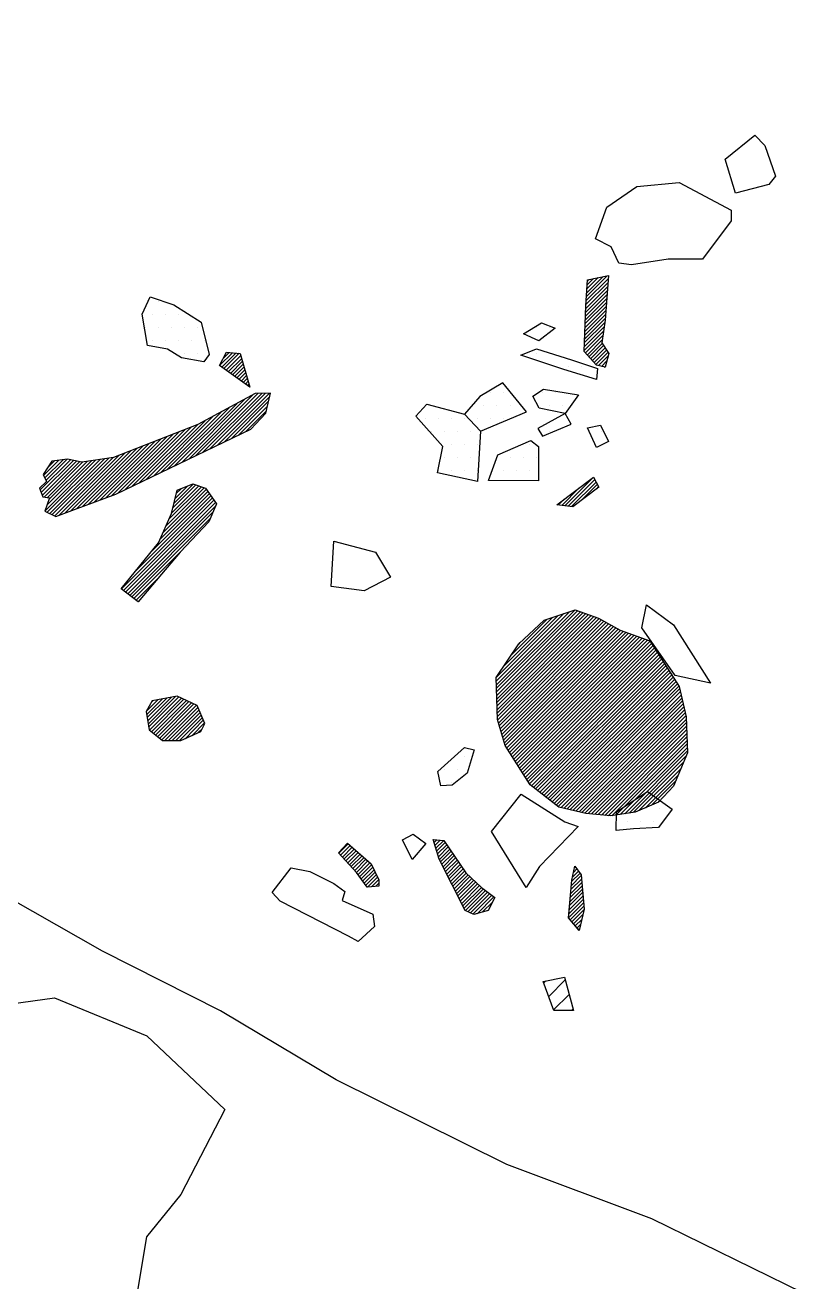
# Model space of a CAD drawing. Header units: metres. Extents: x -9.01 to -4.89, y -17.74 to -14.06.
# Drawn here: x -7.06 to -6.312, y -16.43 to -15.222 of the extents above; entities that cross this region are included whole.
import ezdxf

# ---------------------------------------------------------------- set-up
doc = ezdxf.new("R2010")
doc.units = ezdxf.units.M
doc.header["$LTSCALE"] = 25
doc.header["$MEASUREMENT"] = 0
doc.layers.get('0').update_dxf_attribs({"linetype": 'CONTINUOUS'})
for name, color, linetype in [('BEFUND', 1, 'CONTINUOUS'), ('FEUER', 1, 'CONTINUOUS'), ('KNOCHEN', 2, 'CONTINUOUS'), ('KNOCHENSCHRAFF', 2, 'CONTINUOUS'), ('STEINE', 4, 'CONTINUOUS'), ('STEINESCHRAFF', 4, 'CONTINUOUS')]:
    doc.layers.add(name, color=color, linetype=linetype)

# ---------------------------------------------------------------- blocks, each defined once
blk = doc.blocks.new('*X4')
at = {"color": 0}
for p, q in [((-687.29, -1554.91), (-686.06, -1553.68)), ((-687.08, -1555.06), (-685.73, -1553.7)), ((-686.92, -1554.19), (-686.38, -1553.65)), ((-686.88, -1555.2), (-685.4, -1553.72)), ((-686.67, -1555.35), (-685.25, -1553.93)), ((-686.47, -1555.5), (-685.17, -1554.21)), ((-686.26, -1555.65), (-685.09, -1554.48)), ((-686.05, -1555.8), (-685.02, -1554.76)), ((-685.85, -1555.94), (-684.94, -1555.03)), ((-685.64, -1556.09), (-684.86, -1555.31)), ((-685.44, -1556.24), (-684.78, -1555.58)), ((-685.23, -1556.39), (-684.7, -1555.86)), ((-685.02, -1556.53), (-684.63, -1556.14)), ((-684.82, -1556.68), (-684.55, -1556.41)), ((-684.61, -1556.83), (-684.47, -1556.69)), ((-684.41, -1556.98), (-684.39, -1556.96)), ((-690.94, -1564.22), (-684.86, -1558.13)), ((-690.26, -1563.89), (-684.09, -1557.72)), ((-689.58, -1563.56), (-683.61, -1557.59)), ((-688.9, -1563.24), (-683.24, -1557.58)), ((-688.22, -1562.91), (-682.88, -1557.57)), ((-687.54, -1562.59), (-682.51, -1557.56)), ((-686.86, -1562.26), (-682.47, -1557.87)), ((-686.18, -1561.93), (-682.58, -1558.33)), ((-692.98, -1565.2), (-687.15, -1559.37)), ((-692.3, -1564.87), (-686.39, -1558.96)), ((-691.62, -1564.54), (-685.62, -1558.55)), ((-685.5, -1561.61), (-682.69, -1558.79)), ((-684.82, -1561.28), (-682.8, -1559.26)), ((-695.02, -1566.17), (-689.43, -1560.59)), ((-694.34, -1565.85), (-688.69, -1560.2)), ((-693.66, -1565.52), (-687.92, -1559.78)), ((-698.79, -1567.82), (-692.92, -1561.95)), ((-698.22, -1567.61), (-692.34, -1561.73)), ((-697.66, -1567.4), (-691.76, -1561.5)), ((-697.06, -1567.15), (-691.18, -1561.27)), ((-696.38, -1566.83), (-690.6, -1561.04)), ((-695.7, -1566.5), (-690.02, -1560.82)), ((-701.61, -1568.87), (-695.82, -1563.09)), ((-701.04, -1568.66), (-695.24, -1562.86)), ((-700.48, -1568.45), (-694.66, -1562.64)), ((-699.91, -1568.24), (-694.08, -1562.41)), ((-699.35, -1568.03), (-693.5, -1562.18)), ((-704.55, -1566.86), (-701.64, -1563.96)), ((-704.45, -1567.12), (-701.35, -1564.02)), ((-704.35, -1567.38), (-701.06, -1564.08)), ((-704.21, -1565.47), (-702.75, -1564.01)), ((-704.16, -1567.54), (-700.77, -1564.15)), ((-704.1, -1565.71), (-702.34, -1563.95)), ((-704.09, -1568.89), (-699.21, -1564)), ((-703.99, -1565.95), (-701.94, -1563.9)), ((-703.9, -1568.33), (-699.62, -1564.06)), ((-703.86, -1569.01), (-698.79, -1563.94)), ((-703.86, -1564.77), (-703.16, -1564.06)), ((-703.85, -1567.59), (-700.46, -1564.19)), ((-703.7, -1567.78), (-700.04, -1564.12)), ((-703.62, -1569.12), (-698.37, -1563.87)), ((-703.38, -1569.23), (-697.96, -1563.81)), ((-703.14, -1569.35), (-697.54, -1563.75)), ((-702.73, -1569.29), (-696.99, -1563.55)), ((-702.17, -1569.08), (-696.4, -1563.32)), ((-692.75, -1570.97), (-688.57, -1566.8)), ((-692.46, -1570.33), (-688.77, -1566.64)), ((-692.16, -1569.68), (-689.04, -1566.56)), ((-691.9, -1569.06), (-689.3, -1566.47)), ((-691.78, -1568.59), (-689.57, -1566.38)), ((-691.66, -1568.12), (-689.83, -1566.29)), ((-691.55, -1567.65), (-690.38, -1566.48)), ((-691.43, -1567.18), (-690.98, -1566.74)), ((-696.74, -1576.38), (-687.99, -1567.63)), ((-696.54, -1576.53), (-687.84, -1567.84)), ((-695.36, -1574.64), (-688.14, -1567.42)), ((-693.92, -1572.85), (-688.28, -1567.21)), ((-693.04, -1571.62), (-688.43, -1567.01)), ((-696.34, -1576.68), (-687.7, -1568.05)), ((-696.13, -1576.84), (-687.64, -1568.34)), ((-695.93, -1576.99), (-687.92, -1568.97)), ((-695.73, -1577.14), (-688.19, -1569.6)), ((-695.53, -1577.29), (-691.11, -1572.87)), ((-695.33, -1577.44), (-693.12, -1575.24)), ((-695.12, -1577.59), (-695.04, -1577.51)), ((-694.3, -1588.43), (-692.8, -1586.94)), ((-694.3, -1588.09), (-693.24, -1587.03)), ((-694.25, -1588.74), (-692.37, -1586.86)), ((-694.21, -1589.05), (-691.93, -1586.77)), ((-694.16, -1589.36), (-691.49, -1586.69)), ((-694.12, -1589.67), (-691.2, -1586.75)), ((-694.05, -1589.96), (-690.96, -1586.87)), ((-693.87, -1587.3), (-693.68, -1587.11)), ((-693.85, -1590.11), (-690.72, -1586.98)), ((-693.66, -1590.27), (-690.48, -1587.09)), ((-693.46, -1590.43), (-690.24, -1587.21)), ((-693.26, -1590.58), (-690, -1587.32)), ((-693.07, -1590.74), (-689.76, -1587.43)), ((-692.87, -1590.9), (-689.52, -1587.55)), ((-692.57, -1590.95), (-689.37, -1587.75)), ((-692.22, -1590.95), (-689.27, -1588)), ((-691.86, -1590.95), (-689.17, -1588.25)), ((-691.51, -1590.95), (-689.06, -1588.5)), ((-691.15, -1590.95), (-688.96, -1588.75)), ((-690.62, -1590.77), (-688.86, -1589)), ((-689.98, -1590.48), (-688.75, -1589.25)), ((-689.34, -1590.19), (-688.96, -1589.82)), ((-666.74, -1600.47), (-666.72, -1600.45)), ((-666.66, -1600.75), (-666.4, -1600.48)), ((-666.58, -1601.02), (-666.08, -1600.52)), ((-666.5, -1601.29), (-665.75, -1600.55)), ((-675.83, -1601.78), (-674.93, -1600.88)), ((-675.66, -1601.97), (-674.74, -1601.05)), ((-675.49, -1602.15), (-674.55, -1601.21)), ((-675.32, -1602.33), (-674.36, -1601.38)), ((-675.15, -1602.52), (-674.17, -1601.54)), ((-674.98, -1602.7), (-673.98, -1601.7)), ((-666.41, -1601.56), (-665.6, -1600.75)), ((-666.33, -1601.84), (-665.45, -1600.96)), ((-666.25, -1602.11), (-665.31, -1601.17)), ((-666.16, -1602.37), (-665.17, -1601.38)), ((-666.05, -1602.61), (-665.03, -1601.59)), ((-665.93, -1602.84), (-664.88, -1601.8)), ((-674.81, -1602.89), (-673.79, -1601.87)), ((-674.64, -1603.07), (-673.6, -1602.03)), ((-674.47, -1603.25), (-673.41, -1602.19)), ((-674.3, -1603.44), (-673.22, -1602.36)), ((-674.13, -1603.62), (-673.03, -1602.52)), ((-673.98, -1603.83), (-672.84, -1602.69)), ((-673.84, -1604.04), (-672.67, -1602.87)), ((-665.81, -1603.08), (-664.74, -1602.01)), ((-665.69, -1603.31), (-664.6, -1602.22)), ((-665.57, -1603.55), (-664.46, -1602.44)), ((-665.45, -1603.78), (-664.32, -1602.65)), ((-665.33, -1604.02), (-664.17, -1602.86)), ((-673.69, -1604.24), (-672.56, -1603.11)), ((-673.54, -1604.45), (-672.45, -1603.36)), ((-673.39, -1604.65), (-672.34, -1603.6)), ((-673.25, -1604.86), (-672.22, -1603.84)), ((-673.08, -1605.04), (-672.11, -1604.08)), ((-665.21, -1604.25), (-664.03, -1603.07)), ((-665.09, -1604.49), (-663.89, -1603.28)), ((-664.98, -1604.72), (-663.75, -1603.49)), ((-664.86, -1604.96), (-663.6, -1603.69)), ((-664.74, -1605.19), (-663.41, -1603.86)), ((-664.62, -1605.42), (-663.23, -1604.03)), ((-664.5, -1605.66), (-663.05, -1604.21)), ((-653.52, -1605.28), (-652.49, -1604.26)), ((-653.48, -1604.9), (-652.52, -1603.93)), ((-653.45, -1604.51), (-652.64, -1603.7)), ((-653.37, -1604.08), (-652.79, -1603.49)), ((-653.27, -1603.62), (-652.94, -1603.29)), ((-653.16, -1603.16), (-653.09, -1603.09)), ((-672.69, -1605.01), (-672, -1604.32)), ((-672.3, -1604.97), (-671.99, -1604.67)), ((-664.38, -1605.89), (-662.86, -1604.38)), ((-664.26, -1606.13), (-662.68, -1604.55)), ((-664.14, -1606.36), (-662.5, -1604.72)), ((-664.02, -1606.6), (-662.31, -1604.89)), ((-663.91, -1606.83), (-662.13, -1605.06)), ((-663.79, -1607.07), (-661.93, -1605.21)), ((-663.66, -1607.29), (-661.73, -1605.37)), ((-653.61, -1606.44), (-652.41, -1605.24)), ((-653.58, -1606.05), (-652.44, -1604.91)), ((-653.55, -1605.67), (-652.46, -1604.58)), ((-663.42, -1607.41), (-661.53, -1605.52)), ((-663.18, -1607.52), (-661.33, -1605.67)), ((-662.95, -1607.64), (-661.13, -1605.82)), ((-662.54, -1607.59), (-660.93, -1605.97)), ((-662.04, -1607.44), (-661.04, -1606.44)), ((-653.74, -1607.98), (-652.31, -1606.55)), ((-653.71, -1607.6), (-652.34, -1606.22)), ((-653.68, -1607.21), (-652.36, -1605.9)), ((-653.64, -1606.82), (-652.39, -1605.57)), ((-661.53, -1607.29), (-661.45, -1607.21)), ((-653.58, -1608.17), (-652.28, -1606.88)), ((-653.42, -1608.36), (-652.28, -1607.22)), ((-653.26, -1608.56), (-652.38, -1607.68)), ((-653.1, -1608.75), (-652.48, -1608.14)), ((-652.93, -1608.94), (-652.58, -1608.59)), ((-652.77, -1609.14), (-652.68, -1609.05))]:
    blk.add_line(p, q, dxfattribs=at)
blk = doc.blocks.new('*X5')
at = {"color": 0}
for p, q in [((-656.12, -1614.25), (-655.92, -1614.04)), ((-655.65, -1615.55), (-654.07, -1613.96)), ((-655.18, -1616.84), (-653.69, -1615.35)), ((-653.47, -1616.9), (-653.31, -1616.75))]:
    blk.add_line(p, q, dxfattribs=at)
blk = doc.blocks.new('*X6')
at = {"color": 0}
for p, q in [((-693.125, -1548.75), (-693.125, -1548.75)), ((-693.75, -1550), (-693.75, -1550)), ((-692.5, -1550), (-692.5, -1550)), ((-691.25, -1550), (-691.25, -1550)), ((-694.375, -1551.25), (-694.375, -1551.25)), ((-693.125, -1551.25), (-693.125, -1551.25)), ((-691.875, -1551.25), (-691.875, -1551.25)), ((-690.625, -1551.25), (-690.625, -1551.25)), ((-689.375, -1551.25), (-689.375, -1551.25)), ((-693.75, -1552.5), (-693.75, -1552.5)), ((-692.5, -1552.5), (-692.5, -1552.5)), ((-691.25, -1552.5), (-691.25, -1552.5)), ((-690, -1552.5), (-690, -1552.5)), ((-688.75, -1552.5), (-688.75, -1552.5)), ((-690.625, -1553.75), (-690.625, -1553.75)), ((-689.375, -1553.75), (-689.375, -1553.75)), ((-663.75, -1592.5), (-663.75, -1592.5)), ((-665.625, -1593.75), (-665.625, -1593.75)), ((-664.375, -1593.75), (-664.375, -1593.75)), ((-665, -1595), (-665, -1595))]:
    blk.add_line(p, q, dxfattribs=at)
blk = doc.blocks.new('*X8')
at = {"color": 0}
for p, q in [((-652.03, -1548.28), (-650.02, -1546.27)), ((-652.09, -1549.41), (-649.97, -1547.29)), ((-652.07, -1549.04), (-649.94, -1546.91)), ((-652.05, -1548.66), (-649.91, -1546.52)), ((-652, -1547.91), (-650.46, -1546.36)), ((-651.98, -1547.53), (-650.9, -1546.45)), ((-651.96, -1547.15), (-651.34, -1546.54)), ((-651.93, -1546.78), (-651.79, -1546.63)), ((-652.12, -1550.5), (-650.07, -1548.45)), ((-652.11, -1550.14), (-650.04, -1548.06)), ((-652.1, -1549.77), (-650.01, -1547.68)), ((-652.16, -1551.6), (-650.17, -1549.61)), ((-652.15, -1551.23), (-650.13, -1549.22)), ((-652.14, -1550.87), (-650.1, -1548.83)), ((-652.2, -1552.7), (-650.28, -1550.78)), ((-652.19, -1552.33), (-650.23, -1550.38)), ((-652.17, -1551.97), (-650.2, -1549.99)), ((-652.22, -1553.43), (-650.39, -1551.6)), ((-652.21, -1553.06), (-650.33, -1551.19)), ((-652.11, -1553.67), (-650.45, -1552.01)), ((-651.94, -1553.86), (-650.5, -1552.42)), ((-651.78, -1554.05), (-650.51, -1552.78)), ((-651.61, -1554.23), (-650.37, -1552.99)), ((-651.45, -1554.42), (-650.23, -1553.21)), ((-651.28, -1554.61), (-650.09, -1553.42)), ((-651.11, -1554.8), (-649.95, -1553.63)), ((-650.87, -1554.91), (-649.95, -1553.98)), ((-650.59, -1554.98), (-650.08, -1554.46)), ((-650.31, -1555.05), (-650.2, -1554.95))]:
    blk.add_line(p, q, dxfattribs=at)
blk = doc.blocks.new('*X12')
at = {"color": 0}
for p, q in [((-654.4, -1568.34), (-652.73, -1566.67)), ((-654.09, -1568.38), (-651.34, -1565.63)), ((-653.78, -1568.42), (-651.22, -1565.86)), ((-653.47, -1568.46), (-651.1, -1566.1)), ((-652.5, -1567.85), (-650.98, -1566.33)), ((-651.04, -1566.75), (-650.86, -1566.56)), ((-654.72, -1568.3), (-654.18, -1567.76)), ((-660.69, -1585.23), (-654.2, -1578.74)), ((-660.68, -1585.58), (-653.66, -1578.56)), ((-660.67, -1585.92), (-653.12, -1578.37)), ((-660.66, -1586.27), (-652.86, -1578.46)), ((-660.65, -1586.61), (-652.6, -1578.56)), ((-660.65, -1586.96), (-652.34, -1578.65)), ((-660.64, -1587.3), (-652.08, -1578.75)), ((-660.63, -1587.64), (-651.82, -1578.84)), ((-660.68, -1584.87), (-654.74, -1578.93)), ((-660.62, -1587.99), (-651.56, -1578.93)), ((-660.61, -1588.33), (-651.3, -1579.03)), ((-660.6, -1588.68), (-651.05, -1579.12)), ((-660.57, -1589), (-650.8, -1579.23)), ((-660.49, -1589.27), (-650.57, -1579.36)), ((-660.41, -1589.54), (-650.34, -1579.48)), ((-660.32, -1589.82), (-650.12, -1579.61)), ((-660.24, -1590.09), (-649.89, -1579.74)), ((-660.16, -1590.36), (-649.66, -1579.86)), ((-660.08, -1590.63), (-649.44, -1579.99)), ((-659.97, -1583.81), (-655.28, -1579.12)), ((-659.26, -1582.74), (-655.82, -1579.31)), ((-660, -1590.9), (-649.21, -1580.12)), ((-659.91, -1591.17), (-648.98, -1580.24)), ((-659.83, -1591.44), (-648.75, -1580.37)), ((-659.69, -1591.66), (-648.49, -1580.46)), ((-659.55, -1591.87), (-648.23, -1580.55)), ((-659.42, -1592.09), (-647.97, -1580.64)), ((-659.28, -1592.31), (-647.71, -1580.74)), ((-659.14, -1592.52), (-647.45, -1580.83)), ((-659, -1592.74), (-647.19, -1580.92)), ((-658.87, -1592.95), (-646.93, -1581.02)), ((-658.73, -1593.17), (-646.67, -1581.11)), ((-658.59, -1593.39), (-646.41, -1581.2)), ((-658.45, -1593.6), (-646.15, -1581.29)), ((-658.54, -1581.67), (-658.39, -1581.52)), ((-658.32, -1593.82), (-645.91, -1581.41)), ((-658.18, -1594.03), (-645.77, -1581.62)), ((-658.04, -1594.25), (-645.63, -1581.84)), ((-657.9, -1594.47), (-645.49, -1582.05)), ((-657.77, -1594.68), (-645.35, -1582.27)), ((-657.63, -1594.9), (-645.22, -1582.49)), ((-657.49, -1595.12), (-645.08, -1582.7)), ((-657.32, -1595.29), (-644.94, -1582.92)), ((-657.12, -1595.45), (-644.8, -1583.13)), ((-656.92, -1595.6), (-644.66, -1583.35)), ((-656.72, -1595.76), (-644.52, -1583.56)), ((-656.52, -1595.91), (-644.39, -1583.78)), ((-656.32, -1596.07), (-644.25, -1583.99)), ((-656.12, -1596.22), (-644.11, -1584.21)), ((-655.92, -1596.38), (-643.97, -1584.42)), ((-655.72, -1596.53), (-643.83, -1584.64)), ((-655.53, -1596.68), (-643.7, -1584.86)), ((-655.33, -1596.84), (-643.56, -1585.07)), ((-655.13, -1596.99), (-643.42, -1585.29)), ((-654.93, -1597.15), (-643.28, -1585.5)), ((-654.73, -1597.3), (-643.14, -1585.72)), ((-654.46, -1597.39), (-643.07, -1585.99)), ((-654.18, -1597.46), (-643, -1586.28)), ((-653.89, -1597.52), (-642.93, -1586.57)), ((-653.6, -1597.59), (-642.87, -1586.86)), ((-653.32, -1597.66), (-642.8, -1587.14)), ((-653.03, -1597.73), (-642.74, -1587.43)), ((-652.74, -1597.79), (-642.67, -1587.72)), ((-652.46, -1597.86), (-642.6, -1588.01)), ((-652.17, -1597.93), (-642.54, -1588.29)), ((-651.86, -1597.97), (-642.47, -1588.58)), ((-651.54, -1598), (-642.44, -1588.91)), ((-651.22, -1598.04), (-642.43, -1589.24)), ((-650.9, -1598.07), (-642.41, -1589.58)), ((-650.58, -1598.11), (-642.4, -1589.92)), ((-650.26, -1598.14), (-642.38, -1590.26)), ((-649.94, -1598.17), (-642.37, -1590.6)), ((-649.6, -1598.19), (-642.35, -1590.94)), ((-649.19, -1598.12), (-642.34, -1591.27)), ((-648.77, -1598.06), (-642.32, -1591.61)), ((-648.35, -1598), (-642.31, -1591.95)), ((-647.93, -1597.93), (-642.43, -1592.42)), ((-647.52, -1597.87), (-642.69, -1593.04)), ((-646.98, -1597.68), (-642.95, -1593.66)), ((-646.36, -1597.41), (-643.22, -1594.28)), ((-645.73, -1597.14), (-643.48, -1594.89)), ((-645.11, -1596.87), (-645.02, -1596.78))]:
    blk.add_line(p, q, dxfattribs=at)
blk = doc.blocks.new('*X17')
at = {"color": 0}
for p, q in [((-656.875, -1551.25), (-656.875, -1551.25)), ((-655.625, -1551.25), (-655.625, -1551.25)), ((-656.875, -1553.75), (-656.875, -1553.75)), ((-655.625, -1553.75), (-655.625, -1553.75)), ((-655, -1555), (-655, -1555)), ((-653.75, -1555), (-653.75, -1555)), ((-652.5, -1555), (-652.5, -1555)), ((-661.25, -1557.5), (-661.25, -1557.5)), ((-660, -1557.5), (-660, -1557.5)), ((-656.25, -1557.5), (-656.25, -1557.5)), ((-655, -1557.5), (-655, -1557.5)), ((-666.875, -1558.75), (-666.875, -1558.75)), ((-661.875, -1558.75), (-661.875, -1558.75)), ((-660.625, -1558.75), (-660.625, -1558.75)), ((-659.375, -1558.75), (-659.375, -1558.75)), ((-655.625, -1558.75), (-655.625, -1558.75)), ((-654.375, -1558.75), (-654.375, -1558.75)), ((-667.5, -1560), (-667.5, -1560)), ((-666.25, -1560), (-666.25, -1560)), ((-665, -1560), (-665, -1560)), ((-663.75, -1560), (-663.75, -1560)), ((-662.5, -1560), (-662.5, -1560)), ((-661.25, -1560), (-661.25, -1560)), ((-660, -1560), (-660, -1560)), ((-666.875, -1561.25), (-666.875, -1561.25)), ((-665.625, -1561.25), (-665.625, -1561.25)), ((-664.375, -1561.25), (-664.375, -1561.25)), ((-663.125, -1561.25), (-663.125, -1561.25)), ((-655.625, -1561.25), (-655.625, -1561.25)), ((-650.625, -1561.25), (-650.625, -1561.25)), ((-665, -1562.5), (-665, -1562.5)), ((-663.75, -1562.5), (-663.75, -1562.5)), ((-662.5, -1562.5), (-662.5, -1562.5)), ((-657.5, -1562.5), (-657.5, -1562.5)), ((-665.625, -1563.75), (-665.625, -1563.75)), ((-664.375, -1563.75), (-664.375, -1563.75)), ((-663.125, -1563.75), (-663.125, -1563.75)), ((-659.375, -1563.75), (-659.375, -1563.75)), ((-658.125, -1563.75), (-658.125, -1563.75)), ((-656.875, -1563.75), (-656.875, -1563.75)), ((-666.25, -1565), (-666.25, -1565)), ((-665, -1565), (-665, -1565)), ((-663.75, -1565), (-663.75, -1565)), ((-662.5, -1565), (-662.5, -1565)), ((-660, -1565), (-660, -1565)), ((-658.75, -1565), (-658.75, -1565)), ((-657.5, -1565), (-657.5, -1565)), ((-645.625, -1596.25), (-645.625, -1596.25)), ((-647.5, -1597.5), (-647.5, -1597.5)), ((-646.25, -1597.5), (-646.25, -1597.5)), ((-645, -1597.5), (-645, -1597.5)), ((-648.125, -1598.75), (-648.125, -1598.75)), ((-646.875, -1598.75), (-646.875, -1598.75)), ((-645.625, -1598.75), (-645.625, -1598.75))]:
    blk.add_line(p, q, dxfattribs=at)

msp = doc.modelspace()

# ---------------------------------------------------------------- linework, layer by layer
at = {"layer": 'BEFUND'}
for points in [[(-6.3122, -16.4404), (-6.4575, -16.3692), (-6.5968, -16.3169), (-6.761, -16.2355), (-6.8722, -16.1694), (-6.9854, -16.1119), (-7.0966, -16.0489), (-7.1808, -15.9735), (-7.268, -15.8936), (-7.3528, -15.8116), (-7.4272, -15.7562), (-7.6123, -15.7019), (-7.8158, -15.6104), (-7.9719, -15.556), (-8.5247, -15.3191), (-8.7179, -15.2755), (-8.8642, -15.2518), (-8.9484, -15.2218)], [(-6.9833, -16.5804), (-7.0363, -16.5977), (-7.1046, -16.5861), (-7.1597, -16.5536), (-7.2286, -16.466), (-7.2323, -16.3722), (-7.2054, -16.2722), (-7.1673, -16.2049), (-7.0944, -16.1656), (-7.0317, -16.1568), (-6.943, -16.1934), (-6.868, -16.2642), (-6.9102, -16.3458), (-6.9433, -16.3866), (-6.9539, -16.4498), (-6.9477, -16.514), (-6.9833, -16.5804)]]:
    msp.add_lwpolyline(points, dxfattribs=at)
at = {"layer": 'KNOCHEN'}
for points in [[(-6.5105, -15.5487), (-6.5223, -15.5354), (-6.5208, -15.4916), (-6.5193, -15.4666), (-6.4989, -15.4625), (-6.5024, -15.5053), (-6.5055, -15.5272), (-6.4988, -15.5374), (-6.5024, -15.5507), (-6.5105, -15.5487)], [(-6.8438, -15.5699), (-6.8729, -15.5491), (-6.8663, -15.5363), (-6.8531, -15.5373), (-6.8438, -15.5699)], [(-6.8387, -15.576), (-6.8938, -15.6057), (-6.9748, -15.6374), (-7.0053, -15.642), (-7.0191, -15.639), (-7.0344, -15.641), (-7.0425, -15.6538), (-7.0395, -15.6604), (-7.0461, -15.667), (-7.043, -15.6752), (-7.0364, -15.6762), (-7.041, -15.6889), (-7.0303, -15.694), (-7.0124, -15.6874), (-6.9727, -15.6725), (-6.8428, -15.6102), (-6.8285, -15.5949), (-6.824, -15.5755), (-6.8387, -15.576)], [(-6.9675, -15.7638), (-6.9318, -15.7194), (-6.9191, -15.6913), (-6.9136, -15.6689), (-6.8988, -15.6628), (-6.8865, -15.6668), (-6.8758, -15.6821), (-6.8834, -15.6994), (-6.9109, -15.7285), (-6.9288, -15.7495), (-6.9511, -15.776), (-6.9675, -15.7638)], [(-6.5486, -15.6828), (-6.5135, -15.6562), (-6.5084, -15.6659), (-6.5333, -15.6848), (-6.5333, -15.6848), (-6.5486, -15.6828)], [(-6.607, -15.849), (-6.5852, -15.8164), (-6.5608, -15.7939), (-6.5312, -15.7837), (-6.5088, -15.7918)], [(-6.5088, -15.7918), (-6.4879, -15.8035), (-6.4593, -15.8137), (-6.4312, -15.8575), (-6.4245, -15.8866), (-6.423, -15.9213), (-6.4367, -15.9534), (-6.451, -15.9687), (-6.4734, -15.9784), (-6.4969, -15.982), (-6.5208, -15.9795), (-6.5468, -15.9734), (-6.5744, -15.952), (-6.5984, -15.9143), (-6.6059, -15.8892), (-6.607, -15.849)], [(-6.8873, -15.8931), (-6.8944, -15.8758), (-6.9138, -15.8667), (-6.9378, -15.8713), (-6.9434, -15.8815), (-6.9408, -15.8993), (-6.928, -15.9095), (-6.9102, -15.9095), (-6.8909, -15.9008), (-6.8873, -15.8931)], [(-6.6675, -16.0045), (-6.6573, -16.0055), (-6.6363, -16.0366), (-6.621, -16.0508), (-6.6083, -16.0605), (-6.6149, -16.0727), (-6.6286, -16.0768), (-6.6368, -16.0728), (-6.6618, -16.0234), (-6.6675, -16.0045)], [(-6.7587, -16.0174), (-6.75, -16.0082), (-6.7271, -16.028), (-6.7199, -16.0433), (-6.7199, -16.0494), (-6.7311, -16.0505), (-6.7413, -16.0362), (-6.7587, -16.0174)], [(-6.5374, -16.0798), (-6.5344, -16.0436), (-6.5313, -16.0303), (-6.5252, -16.0385), (-6.5226, -16.0716), (-6.5272, -16.092), (-6.5374, -16.0798)]]:
    msp.add_lwpolyline(points, dxfattribs=at)
at = {"layer": 'STEINE'}
for points in [[(-6.3771, -15.3833), (-6.3868, -15.3507), (-6.3583, -15.3277), (-6.3486, -15.3374), (-6.3384, -15.367), (-6.345, -15.3751), (-6.3771, -15.3833)], [(-6.4087, -15.4466), (-6.4418, -15.4466), (-6.477, -15.4523), (-6.4892, -15.4507), (-6.4964, -15.4349), (-6.5117, -15.4273), (-6.5005, -15.3967), (-6.4719, -15.3768), (-6.4312, -15.3732), (-6.3812, -15.3997), (-6.3812, -15.4098), (-6.4087, -15.4466)], [(-6.9423, -15.5298), (-6.9474, -15.4997), (-6.9398, -15.4829), (-6.9168, -15.4905), (-6.8908, -15.5073), (-6.8831, -15.5384), (-6.8882, -15.5455), (-6.9096, -15.5415), (-6.9229, -15.5333), (-6.9423, -15.5298)], [(-6.5809, -15.5186), (-6.5636, -15.5079), (-6.5503, -15.513), (-6.5661, -15.5253), (-6.5809, -15.5186)], [(-6.5105, -15.5624), (-6.5421, -15.5528), (-6.5834, -15.539), (-6.5682, -15.5329), (-6.5345, -15.5436), (-6.5095, -15.5517), (-6.5105, -15.5624)], [(-6.6221, -15.612), (-6.5778, -15.5936), (-6.6008, -15.5656), (-6.6227, -15.5788), (-6.6374, -15.5957)], [(-6.5717, -15.5783), (-6.5615, -15.5716), (-6.5278, -15.5772), (-6.5406, -15.5951), (-6.5656, -15.59), (-6.5717, -15.5783)], [(-6.6634, -15.6523), (-6.6583, -15.6268), (-6.6843, -15.5978), (-6.6736, -15.586), (-6.6374, -15.5957), (-6.6221, -15.612), (-6.6251, -15.6604), (-6.6634, -15.6523)], [(-6.5406, -15.5951), (-6.5671, -15.6094), (-6.5625, -15.617), (-6.5349, -15.6053), (-6.5406, -15.5951)], [(-6.5105, -15.6277), (-6.5191, -15.6088), (-6.5069, -15.6063), (-6.4992, -15.6221), (-6.5105, -15.6277)], [(-6.6144, -15.6594), (-6.6053, -15.6349), (-6.5737, -15.6211), (-6.5665, -15.6267), (-6.5665, -15.6598), (-6.6144, -15.6594)], [(-6.7658, -15.7615), (-6.7632, -15.7177), (-6.723, -15.7283), (-6.7087, -15.7523), (-6.7341, -15.7655), (-6.7658, -15.7615)], [(-6.4669, -15.801), (-6.4624, -15.7791), (-6.4364, -15.7984), (-6.4011, -15.8544), (-6.4348, -15.8468), (-6.4669, -15.801)], [(-6.6604, -15.953), (-6.663, -15.9393), (-6.6375, -15.9163), (-6.6283, -15.9183), (-6.6349, -15.9407), (-6.6492, -15.9525), (-6.6604, -15.953)], [(-6.6114, -15.9968), (-6.5829, -15.9611), (-6.5411, -15.9875), (-6.5283, -15.9921), (-6.5655, -16.0304), (-6.5782, -16.0508), (-6.6114, -15.9968)], [(-6.4917, -15.9958), (-6.4913, -15.9779), (-6.4617, -15.9585), (-6.4377, -15.9753), (-6.451, -15.9932), (-6.4749, -15.9942), (-6.4917, -15.9958)], [(-6.6878, -16.0239), (-6.697, -16.005), (-6.6868, -15.9994), (-6.6746, -16.0086), (-6.6878, -16.0239)], [(-6.7489, -16.0974), (-6.8147, -16.0638), (-6.8224, -16.0557), (-6.804, -16.0317), (-6.7862, -16.0352), (-6.7632, -16.0469), (-6.7525, -16.0546), (-6.7551, -16.0632), (-6.7255, -16.0764), (-6.7239, -16.0882), (-6.7397, -16.1025), (-6.7489, -16.0974)], [(-6.5516, -16.169), (-6.5618, -16.141), (-6.5414, -16.1369), (-6.5327, -16.169), (-6.5516, -16.169)]]:
    msp.add_lwpolyline(points, dxfattribs=at)

# ---------------------------------------------------------------- block references
at = {"layer": 'FEUER', "xscale": 0.01, "yscale": 0.01, "zscale": 0.01}
msp.add_blockref('*X5', (0, 0), dxfattribs=at)
at = {"layer": 'KNOCHENSCHRAFF', "xscale": 0.01, "yscale": 0.01, "zscale": 0.01}
for name in ['*X8', '*X4', '*X12']:
    msp.add_blockref(name, (0, 0), dxfattribs=at)
at = {"layer": 'STEINESCHRAFF', "xscale": 0.01, "yscale": 0.01, "zscale": 0.01}
for name in ['*X6', '*X17']:
    msp.add_blockref(name, (0, 0), dxfattribs=at)

doc.saveas('drawing.dxf')
